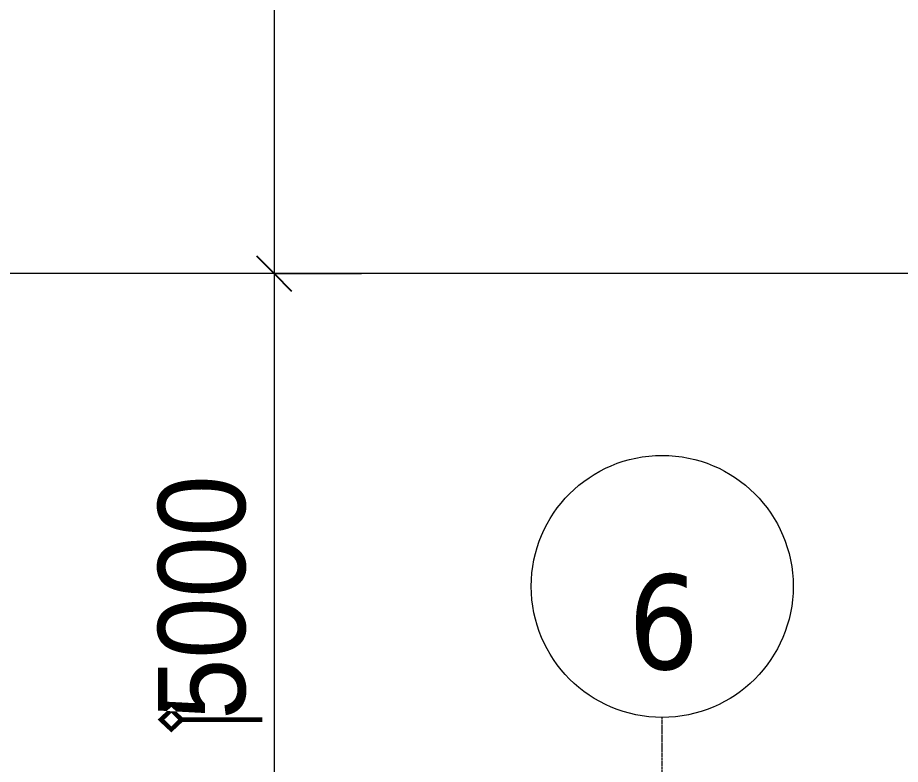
# Model space of a CAD drawing. Header units: millimetres. Extents: x 5357 to 201988, y -16345 to 109895.
# Drawn here: x 56080 to 62753, y 85628 to 91271 of the extents above; entities that cross this region are included whole.
import ezdxf

# ---------------------------------------------------------------- set-up
doc = ezdxf.new("R2010")
doc.units = ezdxf.units.MM
doc.linetypes.add('Grid Line', pattern=[22.225, 12.7, -3.175, 3.175, -3.175])
for name, color, linetype, lineweight in [('A-ANNO-DIMS', 211, 'Continuous', 9), ('A-ANNO-DIMS-220', 211, 'Continuous', 9), ('A-FLOR', 192, 'Continuous', 9), ('S-GRID-1', 1, 'Grid Line', 9), ('S-GRID-IDEN', 1, 'Continuous', 9)]:
    doc.layers.add(name, color=color, linetype=linetype, lineweight=lineweight)
doc.styles.add('Arial_4', font='arial_0.ttf', dxfattribs={"width": 0.9, "height": 660})
doc.styles.add('Arial_5', font='arial_0.ttf', dxfattribs={"width": 0.9, "height": 660})
doc.styles.add('Tahoma_B', font='tahomabd_0.ttf', dxfattribs={"height": 715})
doc.dimstyles.new('1_Dim_chi_tiet_khu_đất_2', dxfattribs={"dimscale": 304.8, "dimtxt": 673.371204, "dimasz": 0.866142, "dimexe": 0.721785, "dimexo": 0.0625, "dimgap": 0.072178, "dimtad": 1, "dimdec": 0, "dimrnd": 5, "dimzin": 0, "dimdsep": 46, "dimtxsty": 'Arial_4', "dimblk1": 'OBLIQUE', "dimblk2": 'OBLIQUE', "dimsah": 1, "dimcen": 0.09, "dimdle": 0.721785, "dimazin": 0, "dimtfac": 1, "dimtdec": 4, "dimtix": 1, "dimtmove": 0, "dimatfit": 3, "dimfxl": 2.165354, "dimfxlon": 1, "dimtvp": 1, "dimtolj": 1, "dimtzin": 0, "dimarcsym": 2})
doc.dimstyles.new('1_Dim_chi_tiet_khu_đất_2_1', dxfattribs={"dimscale": 304.8, "dimtxt": 673.371204, "dimasz": 0.866142, "dimexe": 0.721785, "dimexo": 0.0625, "dimgap": 0.072178, "dimtad": 1, "dimdec": 0, "dimrnd": 5, "dimzin": 0, "dimdsep": 46, "dimtxsty": 'Arial_5', "dimblk1": 'OBLIQUE', "dimblk2": 'OBLIQUE', "dimsah": 1, "dimcen": 0.09, "dimdle": 0.721785, "dimazin": 0, "dimtfac": 1, "dimtdec": 4, "dimtix": 1, "dimtmove": 0, "dimatfit": 3, "dimfxl": 2.165354, "dimfxlon": 1, "dimtvp": 1, "dimtolj": 1, "dimtzin": 0, "dimarcsym": 2})

# ---------------------------------------------------------------- blocks, each defined once
blk = doc.blocks.new('Grid - M_Grid Head - Circle-353313-TKCS_MB SÂN ĐƯỜNG NỘI BỘ')
at = {"layer": 'S-GRID-IDEN'}
blk.add_circle((0, 0), 4.5, dxfattribs=at)
blk = doc.blocks.new('DIMBLOCK29-TKCS_MB SÂN ĐƯỜNG NỘI BỘ')
at = {"layer": 'A-ANNO-DIMS-220'}
for p, q in [((58019.3, 97556.3), (58019.3, 89116.3)), ((58679.3, 97336.3), (57799.3, 97336.3)), ((58019.3, 97336.3), (58679.3, 97336.3)), ((58679.3, 89336.3), (57799.3, 89336.3)), ((58019.3, 89336.3), (58679.3, 89336.3))]:
    blk.add_line(p, q, dxfattribs=at)
at = {"layer": 'A-ANNO-DIMS-220', "lineweight": 25}
for p, q in [((58019.3, 97336.3), (57887.3, 97468.3)), ((58019.3, 97336.3), (58151.3, 97204.3)), ((58019.3, 89336.3), (57887.3, 89468.3)), ((58019.3, 89336.3), (58151.3, 89204.3))]:
    blk.add_line(p, q, dxfattribs=at)
at = {"layer": 'A-ANNO-DIMS-220', "color": 0, "insert": (57140.5, 92424.7), "char_height": 660, "width": 2187.938, "attachment_point": 1, "rotation": 90, "line_spacing_factor": 0.941778, "style": 'Arial_4'}
blk.add_mtext('8000', dxfattribs=at)
blk = doc.blocks.new('_Oblique')
at = {"color": 0, "linetype": 'ByBlock', "lineweight": -2}
blk.add_line((-0.5, -0.5), (0.5, 0.5), dxfattribs=at)
blk = doc.blocks.new('DIMBLOCK31-TKCS_MB SÂN ĐƯỜNG NỘI BỘ')
at = {"layer": 'A-ANNO-DIMS-220'}
for p, q in [((58019.3, 89556.3), (58019.3, 84198.2)), ((58679.3, 89336.3), (57799.3, 89336.3)), ((58019.3, 89336.3), (58679.3, 89336.3)), ((58679.3, 84418.2), (57799.3, 84418.2)), ((58019.3, 84418.2), (58679.3, 84418.2))]:
    blk.add_line(p, q, dxfattribs=at)
at = {"layer": 'A-ANNO-DIMS-220', "lineweight": 25}
for p, q in [((58019.3, 89336.3), (57887.3, 89468.3)), ((58019.3, 89336.3), (58151.3, 89204.3)), ((58019.3, 84418.2), (57887.3, 84550.2)), ((58019.3, 84418.2), (58151.3, 84286.2))]:
    blk.add_line(p, q, dxfattribs=at)
at = {"layer": 'A-ANNO-DIMS-220', "color": 0, "insert": (57140.5, 85965.6), "char_height": 660, "width": 2187.938, "attachment_point": 1, "rotation": 90, "line_spacing_factor": 0.941778, "style": 'Arial_5'}
blk.add_mtext('\u206e5000', dxfattribs=at)

msp = doc.modelspace()

# ---------------------------------------------------------------- linework, layer by layer
at = {"layer": 'A-FLOR'}
msp.add_line((87752.6, 89336.3), (32081.4, 89336.3), dxfattribs=at)
at = {"layer": 'S-GRID-1'}
msp.add_line((60952.6, 80482.7), (60952.6, 85982.7), dxfattribs=at)

# ---------------------------------------------------------------- block references
at = {"layer": 'S-GRID-IDEN', "xscale": 219.9999999999998, "yscale": 219.9999999999998, "zscale": 219.9999999999998}
msp.add_blockref('Grid - M_Grid Head - Circle-353313-TKCS_MB SÂN ĐƯỜNG NỘI BỘ', (60952.6, 86972.7), dxfattribs=at)

# ---------------------------------------------------------------- dimensions: what is measured, and where the dimension line sits
at = {"layer": 'A-ANNO-DIMS'}
dim = msp.add_linear_dim(base=(58019.3, 89336.3), p1=(58679.3, 97336.3), p2=(58679.3, 89336.3), angle=90, dimstyle='1_Dim_chi_tiet_khu_đất_2', override={"dimpost": '<>', "dimfxl": 8000}, dxfattribs=at)
dim.commit()
dim.dimension.update_dxf_attribs({"geometry": 'DIMBLOCK29-TKCS_MB SÂN ĐƯỜNG NỘI BỘ', "text_midpoint": (57660.4, 93336.3)})
dim = msp.add_linear_dim(base=(58019.3, 84418.2), p1=(58679.3, 89336.3), p2=(58679.3, 84418.2), angle=90, text='\u206e5000', dimstyle='1_Dim_chi_tiet_khu_đất_2_1', override={"dimpost": '<>', "dimfxl": 4918.108595}, dxfattribs=at)
dim.commit()
dim.dimension.update_dxf_attribs({"geometry": 'DIMBLOCK31-TKCS_MB SÂN ĐƯỜNG NỘI BỘ', "text_midpoint": (57604.1, 86877.3)})

# ---------------------------------------------------------------- next in the draw order: texts
at = {"layer": 'S-GRID-IDEN', "insert": (60962.9, 86698.1), "char_height": 715, "width": 640.2, "attachment_point": 5, "line_spacing_factor": 0.996129, "style": 'Tahoma_B', "bg_fill": 3, "box_fill_scale": 1.25, "bg_fill_color": 256, "bg_fill_true_color": 13158600, "bg_fill_transparency": 0}
msp.add_mtext('\\pt2793.99835,5587.9967,8382.0022,11176.00055,13969.9989,16763.99725,19558.00275,22352.0011,25145.99945,27939.9978,30734.0033,33528.00165,36322,39115.99835,41909.9967,44704.0022,47498.00055,50291.9989,53085.99725,55880.00275,58674.0011,61467.99945,64261.9978,67056.0033,69850.00165,72644,75437.99835,78231.9967,81026.0022,83820.00055,86613.9989,89407.99725;6', dxfattribs=at)

doc.saveas('drawing.dxf')
